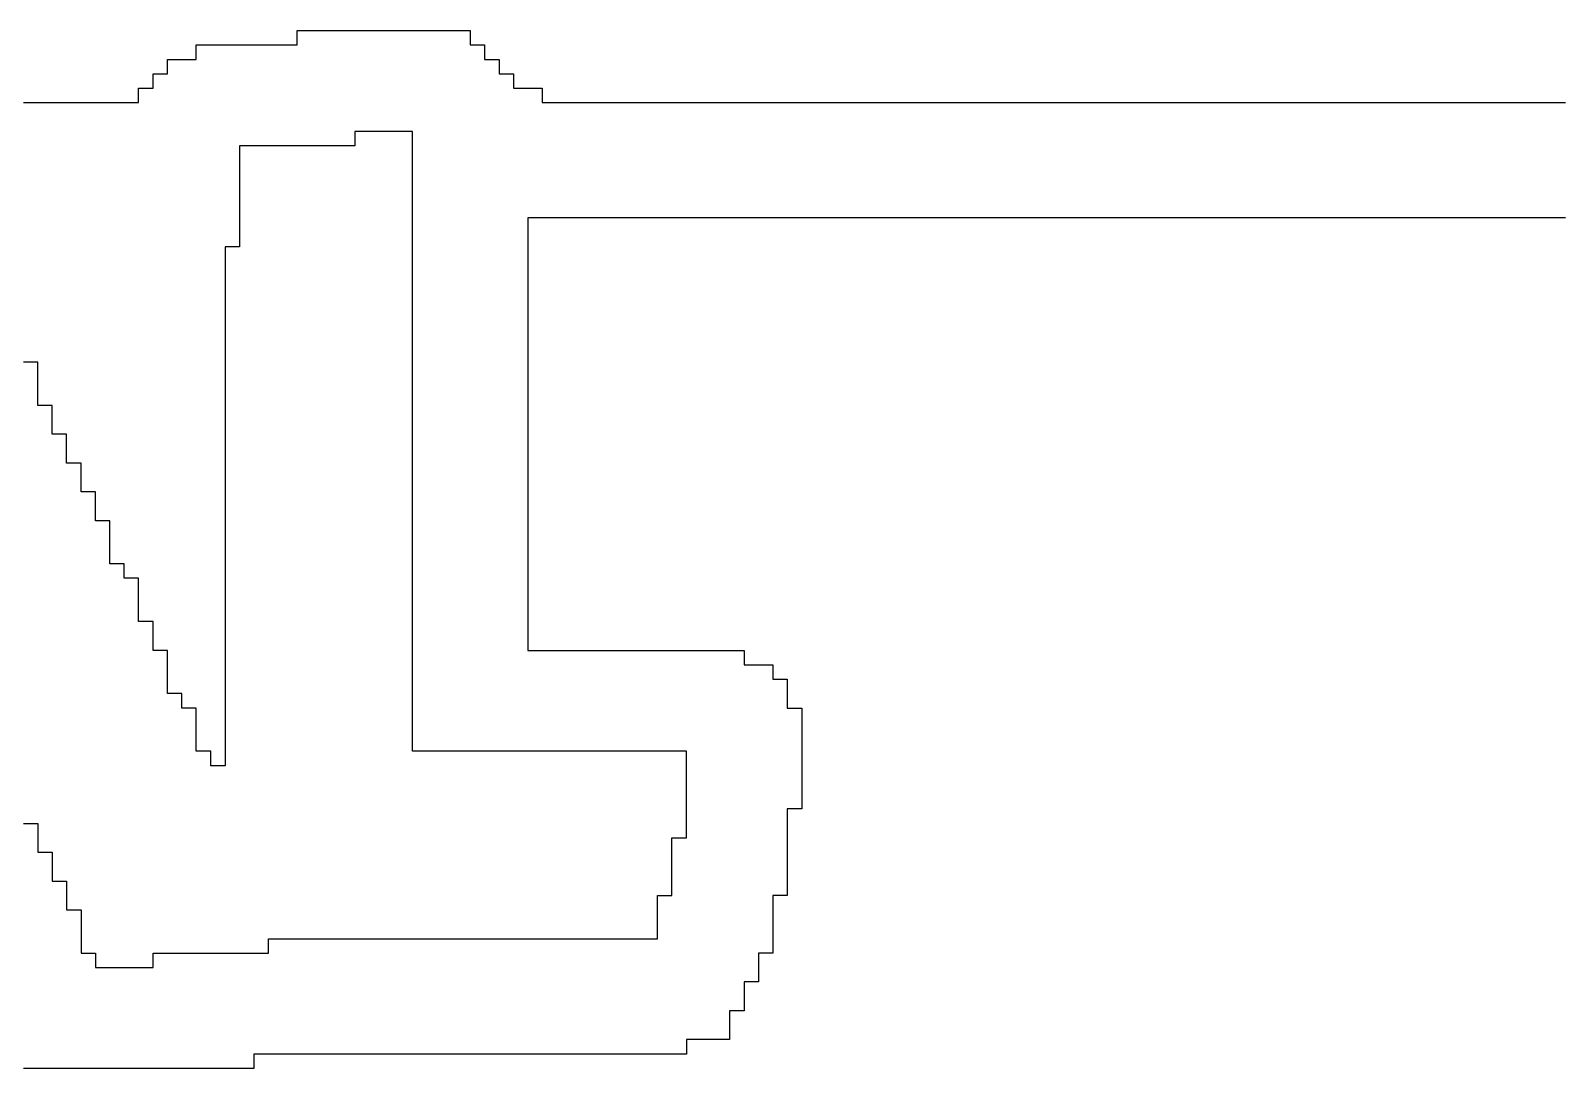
# Model space of a CAD drawing. Extents: x -38.5 to 38.5, y -15.1 to 10.1.
# Drawn here: x 5.76 to 22.72, y -15.14 to -3.62 of the extents above; entities that cross this region are included whole.
import ezdxf

# ---------------------------------------------------------------- set-up
doc = ezdxf.new("R2010")
doc.units = 0

msp = doc.modelspace()

# ---------------------------------------------------------------- linework, layer by layer
for p, q in [((8.720001, -3.623766), (8.880001, -3.623766)), ((8.720001, -3.783766), (8.720001, -3.623766)), ((8.880001, -3.623766), (9.040001, -3.623766)), ((9.040001, -3.623766), (9.200001, -3.623766)), ((9.200001, -3.623766), (9.360001, -3.623766)), ((9.360001, -3.623766), (9.52, -3.623766)), ((9.52, -3.623766), (9.68, -3.623766)), ((9.68, -3.623766), (9.84, -3.623766)), ((9.84, -3.623766), (10, -3.623766)), ((10, -3.623766), (10.16, -3.623766)), ((10.16, -3.623766), (10.32, -3.623766)), ((10.32, -3.623766), (10.48, -3.623766)), ((10.48, -3.623766), (10.639999, -3.623766)), ((10.639999, -3.623766), (10.639999, -3.783766)), ((7.599998, -3.783766), (7.759998, -3.783766)), ((7.599998, -3.943766), (7.599998, -3.783766)), ((7.759998, -3.783766), (7.919998, -3.783766)), ((7.919998, -3.783766), (8.080002, -3.783766)), ((8.080002, -3.783766), (8.240002, -3.783766)), ((8.240002, -3.783766), (8.400002, -3.783766)), ((8.400002, -3.783766), (8.560001, -3.783766)), ((8.560001, -3.783766), (8.720001, -3.783766)), ((10.639999, -3.783766), (10.799999, -3.783766)), ((10.799999, -3.783766), (10.799999, -3.943766)), ((7.279999, -3.943766), (7.439999, -3.943766)), ((7.279999, -4.103765), (7.279999, -3.943766)), ((7.439999, -3.943766), (7.599998, -3.943766)), ((10.799999, -3.943766), (10.959999, -3.943766)), ((10.959999, -3.943766), (10.959999, -4.103765)), ((7.119999, -4.103765), (7.279999, -4.103765)), ((7.119999, -4.263765), (7.119999, -4.103765)), ((10.959999, -4.103765), (11.119999, -4.103765)), ((11.119999, -4.103765), (11.119999, -4.263765)), ((6.959999, -4.263765), (7.119999, -4.263765)), ((6.959999, -4.423765), (6.959999, -4.263765)), ((11.119999, -4.263765), (11.279999, -4.263765)), ((11.279999, -4.263765), (11.439999, -4.263765)), ((11.439999, -4.263765), (11.439999, -4.423765)), ((5.68, -4.423765), (5.84, -4.423765)), ((5.84, -4.423765), (6, -4.423765)), ((6, -4.423765), (6.16, -4.423765)), ((6.16, -4.423765), (6.32, -4.423765)), ((6.32, -4.423765), (6.48, -4.423765)), ((6.48, -4.423765), (6.639999, -4.423765)), ((6.639999, -4.423765), (6.799999, -4.423765)), ((6.799999, -4.423765), (6.959999, -4.423765)), ((11.439999, -4.423765), (11.599998, -4.423765)), ((11.599998, -4.423765), (11.759998, -4.423765)), ((11.759998, -4.423765), (11.919998, -4.423765)), ((11.919998, -4.423765), (12.080002, -4.423765)), ((12.080002, -4.423765), (12.240002, -4.423765)), ((12.240002, -4.423765), (12.400002, -4.423765)), ((12.400002, -4.423765), (12.560001, -4.423765)), ((12.560001, -4.423765), (12.720001, -4.423765)), ((12.720001, -4.423765), (12.880001, -4.423765)), ((12.880001, -4.423765), (13.040001, -4.423765)), ((13.040001, -4.423765), (13.200001, -4.423765)), ((13.200001, -4.423765), (13.360001, -4.423765)), ((13.360001, -4.423765), (13.52, -4.423765)), ((13.52, -4.423765), (13.68, -4.423765)), ((13.68, -4.423765), (13.84, -4.423765)), ((13.84, -4.423765), (14, -4.423765)), ((14, -4.423765), (14.16, -4.423765)), ((14.16, -4.423765), (14.32, -4.423765)), ((14.32, -4.423765), (14.48, -4.423765)), ((14.48, -4.423765), (14.639999, -4.423765)), ((14.639999, -4.423765), (14.799999, -4.423765)), ((14.799999, -4.423765), (14.959999, -4.423765)), ((14.959999, -4.423765), (15.119999, -4.423765)), ((15.119999, -4.423765), (15.279999, -4.423765)), ((15.279999, -4.423765), (15.439999, -4.423765)), ((15.439999, -4.423765), (15.599998, -4.423765)), ((15.599998, -4.423765), (15.759998, -4.423765)), ((15.759998, -4.423765), (15.919998, -4.423765)), ((15.919998, -4.423765), (16.080002, -4.423765)), ((16.080002, -4.423765), (16.240002, -4.423765)), ((16.240002, -4.423765), (16.400002, -4.423765)), ((16.400002, -4.423765), (16.560001, -4.423765)), ((16.560001, -4.423765), (16.720001, -4.423765)), ((16.720001, -4.423765), (16.880001, -4.423765)), ((16.880001, -4.423765), (17.040001, -4.423765)), ((17.040001, -4.423765), (17.200001, -4.423765)), ((17.200001, -4.423765), (17.360001, -4.423765)), ((17.360001, -4.423765), (17.52, -4.423765)), ((17.52, -4.423765), (17.68, -4.423765)), ((17.68, -4.423765), (17.84, -4.423765)), ((17.84, -4.423765), (18, -4.423765)), ((18, -4.423765), (18.16, -4.423765)), ((18.16, -4.423765), (18.32, -4.423765)), ((18.32, -4.423765), (18.48, -4.423765)), ((18.48, -4.423765), (18.639999, -4.423765)), ((18.639999, -4.423765), (18.799999, -4.423765)), ((18.799999, -4.423765), (18.959999, -4.423765)), ((18.959999, -4.423765), (19.119999, -4.423765)), ((19.119999, -4.423765), (19.279999, -4.423765)), ((19.279999, -4.423765), (19.439999, -4.423765)), ((19.439999, -4.423765), (19.599998, -4.423765)), ((19.599998, -4.423765), (19.759998, -4.423765)), ((19.759998, -4.423765), (19.919998, -4.423765)), ((19.919998, -4.423765), (20.080002, -4.423765)), ((20.080002, -4.423765), (20.240002, -4.423765)), ((20.240002, -4.423765), (20.400002, -4.423765)), ((20.400002, -4.423765), (20.560001, -4.423765)), ((20.560001, -4.423765), (20.720001, -4.423765)), ((20.720001, -4.423765), (20.880001, -4.423765)), ((20.880001, -4.423765), (21.040001, -4.423765)), ((21.040001, -4.423765), (21.200001, -4.423765)), ((21.200001, -4.423765), (21.360001, -4.423765)), ((21.360001, -4.423765), (21.52, -4.423765)), ((21.52, -4.423765), (21.68, -4.423765)), ((21.68, -4.423765), (21.84, -4.423765)), ((21.84, -4.423765), (22, -4.423765)), ((22, -4.423765), (22.160004, -4.423765)), ((22.160004, -4.423765), (22.32, -4.423765)), ((22.32, -4.423765), (22.480003, -4.423765)), ((22.480003, -4.423765), (22.639999, -4.423765)), ((22.639999, -4.423765), (22.800003, -4.423765)), ((9.52, -4.743765), (9.360001, -4.743765)), ((9.360001, -4.743765), (9.360001, -4.903767)), ((9.68, -4.743765), (9.52, -4.743765)), ((9.84, -4.743765), (9.68, -4.743765)), ((10, -4.743765), (9.84, -4.743765)), ((10, -4.903767), (10, -4.743765)), ((8.240002, -4.903767), (8.080002, -4.903767)), ((8.080002, -4.903767), (8.080002, -5.063766)), ((8.400002, -4.903767), (8.240002, -4.903767)), ((8.560001, -4.903767), (8.400002, -4.903767)), ((8.720001, -4.903767), (8.560001, -4.903767)), ((8.880001, -4.903767), (8.720001, -4.903767)), ((9.040001, -4.903767), (8.880001, -4.903767)), ((9.200001, -4.903767), (9.040001, -4.903767)), ((9.360001, -4.903767), (9.200001, -4.903767)), ((10, -5.063766), (10, -4.903767)), ((8.080002, -5.063766), (8.080002, -5.223766)), ((10, -5.223766), (10, -5.063766)), ((8.080002, -5.223766), (8.080002, -5.383766)), ((10, -5.383766), (10, -5.223766)), ((8.080002, -5.383766), (8.080002, -5.543766)), ((10, -5.543766), (10, -5.383766)), ((8.080002, -5.543766), (8.080002, -5.703766)), ((10, -5.703766), (10, -5.543766)), ((8.080002, -5.703766), (8.080002, -5.863766)), ((10, -5.863766), (10, -5.703766)), ((11.439999, -5.703766), (11.279999, -5.703766)), ((11.279999, -5.703766), (11.279999, -5.863766)), ((11.599998, -5.703766), (11.439999, -5.703766)), ((11.759998, -5.703766), (11.599998, -5.703766)), ((11.919998, -5.703766), (11.759998, -5.703766)), ((12.080002, -5.703766), (11.919998, -5.703766)), ((12.240002, -5.703766), (12.080002, -5.703766)), ((12.400002, -5.703766), (12.240002, -5.703766)), ((12.560001, -5.703766), (12.400002, -5.703766)), ((12.720001, -5.703766), (12.560001, -5.703766)), ((12.880001, -5.703766), (12.720001, -5.703766)), ((13.040001, -5.703766), (12.880001, -5.703766)), ((13.200001, -5.703766), (13.040001, -5.703766)), ((13.360001, -5.703766), (13.200001, -5.703766)), ((13.52, -5.703766), (13.360001, -5.703766)), ((13.68, -5.703766), (13.52, -5.703766)), ((13.84, -5.703766), (13.68, -5.703766)), ((14, -5.703766), (13.84, -5.703766)), ((14.16, -5.703766), (14, -5.703766)), ((14.32, -5.703766), (14.16, -5.703766)), ((14.48, -5.703766), (14.32, -5.703766)), ((14.639999, -5.703766), (14.48, -5.703766)), ((14.799999, -5.703766), (14.639999, -5.703766)), ((14.959999, -5.703766), (14.799999, -5.703766)), ((15.119999, -5.703766), (14.959999, -5.703766)), ((15.279999, -5.703766), (15.119999, -5.703766)), ((15.439999, -5.703766), (15.279999, -5.703766)), ((15.599998, -5.703766), (15.439999, -5.703766)), ((15.759998, -5.703766), (15.599998, -5.703766)), ((15.919998, -5.703766), (15.759998, -5.703766)), ((16.080002, -5.703766), (15.919998, -5.703766)), ((16.240002, -5.703766), (16.080002, -5.703766)), ((16.400002, -5.703766), (16.240002, -5.703766)), ((16.560001, -5.703766), (16.400002, -5.703766)), ((16.720001, -5.703766), (16.560001, -5.703766)), ((16.880001, -5.703766), (16.720001, -5.703766)), ((17.040001, -5.703766), (16.880001, -5.703766)), ((17.200001, -5.703766), (17.040001, -5.703766)), ((17.360001, -5.703766), (17.200001, -5.703766)), ((17.52, -5.703766), (17.360001, -5.703766)), ((17.68, -5.703766), (17.52, -5.703766)), ((17.84, -5.703766), (17.68, -5.703766)), ((18, -5.703766), (17.84, -5.703766)), ((18.16, -5.703766), (18, -5.703766)), ((18.32, -5.703766), (18.16, -5.703766)), ((18.48, -5.703766), (18.32, -5.703766)), ((18.639999, -5.703766), (18.48, -5.703766)), ((18.799999, -5.703766), (18.639999, -5.703766)), ((18.959999, -5.703766), (18.799999, -5.703766)), ((19.119999, -5.703766), (18.959999, -5.703766)), ((19.279999, -5.703766), (19.119999, -5.703766)), ((19.439999, -5.703766), (19.279999, -5.703766)), ((19.599998, -5.703766), (19.439999, -5.703766)), ((19.759998, -5.703766), (19.599998, -5.703766)), ((19.919998, -5.703766), (19.759998, -5.703766)), ((20.080002, -5.703766), (19.919998, -5.703766)), ((20.240002, -5.703766), (20.080002, -5.703766)), ((20.400002, -5.703766), (20.240002, -5.703766)), ((20.560001, -5.703766), (20.400002, -5.703766)), ((20.720001, -5.703766), (20.560001, -5.703766)), ((20.880001, -5.703766), (20.720001, -5.703766)), ((21.040001, -5.703766), (20.880001, -5.703766)), ((21.200001, -5.703766), (21.040001, -5.703766)), ((21.360001, -5.703766), (21.200001, -5.703766)), ((21.52, -5.703766), (21.360001, -5.703766)), ((21.68, -5.703766), (21.52, -5.703766)), ((21.84, -5.703766), (21.68, -5.703766)), ((22, -5.703766), (21.84, -5.703766)), ((22.160004, -5.703766), (22, -5.703766)), ((22.32, -5.703766), (22.160004, -5.703766)), ((22.480003, -5.703766), (22.32, -5.703766)), ((22.639999, -5.703766), (22.480003, -5.703766)), ((22.800003, -5.703766), (22.639999, -5.703766)), ((8.080002, -5.863766), (8.080002, -6.023766)), ((10, -6.023766), (10, -5.863766)), ((11.279999, -5.863766), (11.279999, -6.023766)), ((8.080002, -6.023766), (7.919998, -6.023766)), ((7.919998, -6.023766), (7.919998, -6.183765)), ((10, -6.183765), (10, -6.023766)), ((11.279999, -6.023766), (11.279999, -6.183765)), ((7.919998, -6.183765), (7.919998, -6.343765)), ((10, -6.343765), (10, -6.183765)), ((11.279999, -6.183765), (11.279999, -6.343765)), ((7.919998, -6.343765), (7.919998, -6.503765)), ((10, -6.503765), (10, -6.343765)), ((11.279999, -6.343765), (11.279999, -6.503765)), ((7.919998, -6.503765), (7.919998, -6.663765)), ((10, -6.663765), (10, -6.503765)), ((11.279999, -6.503765), (11.279999, -6.663765)), ((7.919998, -6.663765), (7.919998, -6.823767)), ((10, -6.823767), (10, -6.663765)), ((11.279999, -6.663765), (11.279999, -6.823767)), ((7.919998, -6.823767), (7.919998, -6.983767)), ((10, -6.983767), (10, -6.823767)), ((11.279999, -6.823767), (11.279999, -6.983767)), ((7.919998, -6.983767), (7.919998, -7.143766)), ((10, -7.143766), (10, -6.983767)), ((11.279999, -6.983767), (11.279999, -7.143766)), ((7.919998, -7.143766), (7.919998, -7.303766)), ((10, -7.303766), (10, -7.143766)), ((11.279999, -7.143766), (11.279999, -7.303766)), ((5.84, -7.303766), (5.68, -7.303766)), ((5.84, -7.463766), (5.84, -7.303766)), ((7.919998, -7.303766), (7.919998, -7.463766)), ((10, -7.463766), (10, -7.303766)), ((11.279999, -7.303766), (11.279999, -7.463766)), ((5.84, -7.623766), (5.84, -7.463766)), ((5.84, -7.783766), (5.84, -7.623766)), ((7.919998, -7.463766), (7.919998, -7.623766)), ((7.919998, -7.623766), (7.919998, -7.783766)), ((10, -7.623766), (10, -7.463766)), ((10, -7.783766), (10, -7.623766)), ((11.279999, -7.463766), (11.279999, -7.623766)), ((11.279999, -7.623766), (11.279999, -7.783766)), ((6, -7.783766), (5.84, -7.783766)), ((6, -7.943766), (6, -7.783766)), ((7.919998, -7.783766), (7.919998, -7.943766)), ((10, -7.943766), (10, -7.783766)), ((11.279999, -7.783766), (11.279999, -7.943766)), ((6, -8.103765), (6, -7.943766)), ((7.919998, -7.943766), (7.919998, -8.103765)), ((10, -8.103765), (10, -7.943766)), ((11.279999, -7.943766), (11.279999, -8.103765)), ((6.16, -8.103765), (6, -8.103765)), ((6.16, -8.263765), (6.16, -8.103765)), ((7.919998, -8.103765), (7.919998, -8.263765)), ((10, -8.263765), (10, -8.103765)), ((11.279999, -8.103765), (11.279999, -8.263765)), ((6.16, -8.423765), (6.16, -8.263765)), ((7.919998, -8.263765), (7.919998, -8.423765)), ((10, -8.423765), (10, -8.263765)), ((11.279999, -8.263765), (11.279999, -8.423765)), ((6.32, -8.423765), (6.16, -8.423765)), ((6.32, -8.583765), (6.32, -8.423765)), ((7.919998, -8.423765), (7.919998, -8.583765)), ((10, -8.583765), (10, -8.423765)), ((11.279999, -8.423765), (11.279999, -8.583765)), ((6.32, -8.743765), (6.32, -8.583765)), ((7.919998, -8.583765), (7.919998, -8.743765)), ((10, -8.743765), (10, -8.583765)), ((11.279999, -8.583765), (11.279999, -8.743765)), ((6.48, -8.743765), (6.32, -8.743765)), ((6.48, -8.903767), (6.48, -8.743765)), ((7.919998, -8.743765), (7.919998, -8.903767)), ((10, -8.903767), (10, -8.743765)), ((11.279999, -8.743765), (11.279999, -8.903767)), ((6.48, -9.063766), (6.48, -8.903767)), ((7.919998, -8.903767), (7.919998, -9.063766)), ((10, -9.063766), (10, -8.903767)), ((11.279999, -8.903767), (11.279999, -9.063766)), ((6.639999, -9.063766), (6.48, -9.063766)), ((6.639999, -9.223766), (6.639999, -9.063766)), ((7.919998, -9.063766), (7.919998, -9.223766)), ((10, -9.223766), (10, -9.063766)), ((11.279999, -9.063766), (11.279999, -9.223766)), ((6.639999, -9.383766), (6.639999, -9.223766)), ((7.919998, -9.223766), (7.919998, -9.383766)), ((10, -9.383766), (10, -9.223766)), ((11.279999, -9.223766), (11.279999, -9.383766)), ((6.639999, -9.543766), (6.639999, -9.383766)), ((7.919998, -9.383766), (7.919998, -9.543766)), ((10, -9.543766), (10, -9.383766)), ((11.279999, -9.383766), (11.279999, -9.543766)), ((6.799999, -9.543766), (6.639999, -9.543766)), ((6.799999, -9.703766), (6.799999, -9.543766)), ((7.919998, -9.543766), (7.919998, -9.703766)), ((10, -9.703766), (10, -9.543766)), ((11.279999, -9.543766), (11.279999, -9.703766)), ((6.959999, -9.703766), (6.799999, -9.703766)), ((6.959999, -9.863766), (6.959999, -9.703766)), ((7.919998, -9.703766), (7.919998, -9.863766)), ((10, -9.863766), (10, -9.703766)), ((11.279999, -9.703766), (11.279999, -9.863766)), ((6.959999, -10.023766), (6.959999, -9.863766)), ((7.919998, -9.863766), (7.919998, -10.023766)), ((10, -10.023766), (10, -9.863766)), ((11.279999, -9.863766), (11.279999, -10.023766)), ((6.959999, -10.183765), (6.959999, -10.023766)), ((7.919998, -10.023766), (7.919998, -10.183765)), ((10, -10.183765), (10, -10.023766)), ((11.279999, -10.023766), (11.279999, -10.183765)), ((7.119999, -10.183765), (6.959999, -10.183765)), ((7.119999, -10.343765), (7.119999, -10.183765)), ((7.119999, -10.503765), (7.119999, -10.343765)), ((7.919998, -10.183765), (7.919998, -10.343765)), ((7.919998, -10.343765), (7.919998, -10.503765)), ((10, -10.343765), (10, -10.183765)), ((10, -10.503765), (10, -10.343765)), ((11.279999, -10.183765), (11.279999, -10.343765)), ((11.279999, -10.343765), (11.279999, -10.503765)), ((7.279999, -10.503765), (7.119999, -10.503765)), ((7.279999, -10.663765), (7.279999, -10.503765)), ((7.919998, -10.503765), (7.919998, -10.663765)), ((10, -10.663765), (10, -10.503765)), ((11.279999, -10.503765), (11.439999, -10.503765)), ((11.439999, -10.503765), (11.599998, -10.503765)), ((11.599998, -10.503765), (11.759998, -10.503765)), ((11.759998, -10.503765), (11.919998, -10.503765)), ((11.919998, -10.503765), (12.080002, -10.503765)), ((12.080002, -10.503765), (12.240002, -10.503765)), ((12.240002, -10.503765), (12.400002, -10.503765)), ((12.400002, -10.503765), (12.560001, -10.503765)), ((12.560001, -10.503765), (12.720001, -10.503765)), ((12.720001, -10.503765), (12.880001, -10.503765)), ((12.880001, -10.503765), (13.040001, -10.503765)), ((13.040001, -10.503765), (13.200001, -10.503765)), ((13.200001, -10.503765), (13.360001, -10.503765)), ((13.360001, -10.503765), (13.52, -10.503765)), ((13.52, -10.503765), (13.68, -10.503765)), ((13.68, -10.503765), (13.68, -10.663765)), ((7.279999, -10.823767), (7.279999, -10.663765)), ((7.919998, -10.663765), (7.919998, -10.823767)), ((10, -10.823767), (10, -10.663765)), ((13.68, -10.663765), (13.84, -10.663765)), ((13.84, -10.663765), (14, -10.663765)), ((14, -10.663765), (14, -10.823767)), ((7.279999, -10.983767), (7.279999, -10.823767)), ((7.919998, -10.823767), (7.919998, -10.983767)), ((10, -10.983767), (10, -10.823767)), ((14, -10.823767), (14.16, -10.823767)), ((14.16, -10.823767), (14.16, -10.983767)), ((7.439999, -10.983767), (7.279999, -10.983767)), ((7.439999, -11.143766), (7.439999, -10.983767)), ((7.919998, -10.983767), (7.919998, -11.143766)), ((10, -11.143766), (10, -10.983767)), ((14.16, -10.983767), (14.16, -11.143766)), ((7.599998, -11.143766), (7.439999, -11.143766)), ((7.599998, -11.303766), (7.599998, -11.143766)), ((7.919998, -11.143766), (7.919998, -11.303766)), ((10, -11.303766), (10, -11.143766)), ((14.16, -11.143766), (14.32, -11.143766)), ((14.32, -11.143766), (14.32, -11.303766)), ((7.599998, -11.463766), (7.599998, -11.303766)), ((7.919998, -11.303766), (7.919998, -11.463766)), ((10, -11.463766), (10, -11.303766)), ((14.32, -11.303766), (14.32, -11.463766)), ((7.599998, -11.623766), (7.599998, -11.463766)), ((7.919998, -11.463766), (7.919998, -11.623766)), ((10, -11.623766), (10, -11.463766)), ((14.32, -11.463766), (14.32, -11.623766)), ((7.759998, -11.623766), (7.599998, -11.623766)), ((7.759998, -11.783766), (7.759998, -11.623766)), ((7.919998, -11.623766), (7.919998, -11.783766)), ((10.16, -11.623766), (10, -11.623766)), ((10.32, -11.623766), (10.16, -11.623766)), ((10.48, -11.623766), (10.32, -11.623766)), ((10.639999, -11.623766), (10.48, -11.623766)), ((10.799999, -11.623766), (10.639999, -11.623766)), ((10.959999, -11.623766), (10.799999, -11.623766)), ((11.119999, -11.623766), (10.959999, -11.623766)), ((11.279999, -11.623766), (11.119999, -11.623766)), ((11.439999, -11.623766), (11.279999, -11.623766)), ((11.599998, -11.623766), (11.439999, -11.623766)), ((11.759998, -11.623766), (11.599998, -11.623766)), ((11.919998, -11.623766), (11.759998, -11.623766)), ((12.080002, -11.623766), (11.919998, -11.623766)), ((12.240002, -11.623766), (12.080002, -11.623766)), ((12.400002, -11.623766), (12.240002, -11.623766)), ((12.560001, -11.623766), (12.400002, -11.623766)), ((12.720001, -11.623766), (12.560001, -11.623766)), ((12.880001, -11.623766), (12.720001, -11.623766)), ((13.040001, -11.623766), (12.880001, -11.623766)), ((13.040001, -11.783766), (13.040001, -11.623766)), ((14.32, -11.623766), (14.32, -11.783766)), ((7.919998, -11.783766), (7.759998, -11.783766)), ((13.040001, -11.943766), (13.040001, -11.783766)), ((14.32, -11.783766), (14.32, -11.943766)), ((13.040001, -12.103765), (13.040001, -11.943766)), ((14.32, -11.943766), (14.32, -12.103765)), ((13.040001, -12.263765), (13.040001, -12.103765)), ((14.32, -12.103765), (14.32, -12.263765)), ((13.040001, -12.423765), (13.040001, -12.263765)), ((14.32, -12.263765), (14.16, -12.263765)), ((14.16, -12.263765), (14.16, -12.423765)), ((5.68, -12.423765), (5.84, -12.423765)), ((5.84, -12.423765), (5.84, -12.583765)), ((13.040001, -12.583765), (13.040001, -12.423765)), ((14.16, -12.423765), (14.16, -12.583765)), ((5.84, -12.583765), (5.84, -12.743765)), ((12.880001, -12.583765), (13.040001, -12.583765)), ((12.880001, -12.743765), (12.880001, -12.583765)), ((14.16, -12.583765), (14.16, -12.743765)), ((5.84, -12.743765), (6, -12.743765)), ((6, -12.743765), (6, -12.903767)), ((12.880001, -12.903767), (12.880001, -12.743765)), ((14.16, -12.743765), (14.16, -12.903767)), ((6, -12.903767), (6, -13.063766)), ((12.880001, -13.063766), (12.880001, -12.903767)), ((14.16, -12.903767), (14.16, -13.063766)), ((6, -13.063766), (6.16, -13.063766)), ((6.16, -13.063766), (6.16, -13.223766)), ((6.16, -13.223766), (6.16, -13.383766)), ((12.720001, -13.223766), (12.880001, -13.223766)), ((12.720001, -13.383766), (12.720001, -13.223766)), ((12.880001, -13.223766), (12.880001, -13.063766)), ((14.16, -13.223766), (14, -13.223766)), ((14, -13.223766), (14, -13.383766)), ((14.16, -13.063766), (14.16, -13.223766)), ((6.16, -13.383766), (6.32, -13.383766)), ((6.32, -13.383766), (6.32, -13.543766)), ((12.720001, -13.543766), (12.720001, -13.383766)), ((14, -13.383766), (14, -13.543766)), ((6.32, -13.543766), (6.32, -13.703766)), ((12.720001, -13.703766), (12.720001, -13.543766)), ((14, -13.543766), (14, -13.703766)), ((6.32, -13.703766), (6.32, -13.863766)), ((8.400002, -13.703766), (8.560001, -13.703766)), ((8.400002, -13.863766), (8.400002, -13.703766)), ((8.560001, -13.703766), (8.720001, -13.703766)), ((8.720001, -13.703766), (8.880001, -13.703766)), ((8.880001, -13.703766), (9.040001, -13.703766)), ((9.040001, -13.703766), (9.200001, -13.703766)), ((9.200001, -13.703766), (9.360001, -13.703766)), ((9.360001, -13.703766), (9.52, -13.703766)), ((9.52, -13.703766), (9.68, -13.703766)), ((9.68, -13.703766), (9.84, -13.703766)), ((9.84, -13.703766), (10, -13.703766)), ((10, -13.703766), (10.16, -13.703766)), ((10.16, -13.703766), (10.32, -13.703766)), ((10.32, -13.703766), (10.48, -13.703766)), ((10.48, -13.703766), (10.639999, -13.703766)), ((10.639999, -13.703766), (10.799999, -13.703766)), ((10.799999, -13.703766), (10.959999, -13.703766)), ((10.959999, -13.703766), (11.119999, -13.703766)), ((11.119999, -13.703766), (11.279999, -13.703766)), ((11.279999, -13.703766), (11.439999, -13.703766)), ((11.439999, -13.703766), (11.599998, -13.703766)), ((11.599998, -13.703766), (11.759998, -13.703766)), ((11.759998, -13.703766), (11.919998, -13.703766)), ((11.919998, -13.703766), (12.080002, -13.703766)), ((12.080002, -13.703766), (12.240002, -13.703766)), ((12.240002, -13.703766), (12.400002, -13.703766)), ((12.400002, -13.703766), (12.560001, -13.703766)), ((12.560001, -13.703766), (12.720001, -13.703766)), ((14, -13.703766), (14, -13.863766)), ((6.32, -13.863766), (6.48, -13.863766)), ((6.48, -13.863766), (6.48, -14.023766)), ((7.119999, -13.863766), (7.279999, -13.863766)), ((7.119999, -14.023766), (7.119999, -13.863766)), ((7.279999, -13.863766), (7.439999, -13.863766)), ((7.439999, -13.863766), (7.599998, -13.863766)), ((7.599998, -13.863766), (7.759998, -13.863766)), ((7.759998, -13.863766), (7.919998, -13.863766)), ((7.919998, -13.863766), (8.080002, -13.863766)), ((8.080002, -13.863766), (8.240002, -13.863766)), ((8.240002, -13.863766), (8.400002, -13.863766)), ((14, -13.863766), (13.84, -13.863766)), ((13.84, -13.863766), (13.84, -14.023766)), ((6.48, -14.023766), (6.639999, -14.023766)), ((6.639999, -14.023766), (6.799999, -14.023766)), ((6.799999, -14.023766), (6.959999, -14.023766)), ((6.959999, -14.023766), (7.119999, -14.023766)), ((13.84, -14.023766), (13.84, -14.183765)), ((13.84, -14.183765), (13.68, -14.183765)), ((13.68, -14.183765), (13.68, -14.343765)), ((13.68, -14.343765), (13.68, -14.503765)), ((13.68, -14.503765), (13.52, -14.503765)), ((13.52, -14.503765), (13.52, -14.663765)), ((13.52, -14.663765), (13.52, -14.823767)), ((13.200001, -14.823767), (13.040001, -14.823767)), ((13.040001, -14.823767), (13.040001, -14.983767)), ((13.360001, -14.823767), (13.200001, -14.823767)), ((13.52, -14.823767), (13.360001, -14.823767)), ((8.400002, -14.983767), (8.240002, -14.983767)), ((8.240002, -14.983767), (8.240002, -15.143766)), ((8.560001, -14.983767), (8.400002, -14.983767)), ((8.720001, -14.983767), (8.560001, -14.983767)), ((8.880001, -14.983767), (8.720001, -14.983767)), ((9.040001, -14.983767), (8.880001, -14.983767)), ((9.200001, -14.983767), (9.040001, -14.983767)), ((9.360001, -14.983767), (9.200001, -14.983767)), ((9.52, -14.983767), (9.360001, -14.983767)), ((9.68, -14.983767), (9.52, -14.983767)), ((9.84, -14.983767), (9.68, -14.983767)), ((10, -14.983767), (9.84, -14.983767)), ((10.16, -14.983767), (10, -14.983767)), ((10.32, -14.983767), (10.16, -14.983767)), ((10.48, -14.983767), (10.32, -14.983767)), ((10.639999, -14.983767), (10.48, -14.983767)), ((10.799999, -14.983767), (10.639999, -14.983767)), ((10.959999, -14.983767), (10.799999, -14.983767)), ((11.119999, -14.983767), (10.959999, -14.983767)), ((11.279999, -14.983767), (11.119999, -14.983767)), ((11.439999, -14.983767), (11.279999, -14.983767)), ((11.599998, -14.983767), (11.439999, -14.983767)), ((11.759998, -14.983767), (11.599998, -14.983767)), ((11.919998, -14.983767), (11.759998, -14.983767)), ((12.080002, -14.983767), (11.919998, -14.983767)), ((12.240002, -14.983767), (12.080002, -14.983767)), ((12.400002, -14.983767), (12.240002, -14.983767)), ((12.560001, -14.983767), (12.400002, -14.983767)), ((12.720001, -14.983767), (12.560001, -14.983767)), ((12.880001, -14.983767), (12.720001, -14.983767)), ((13.040001, -14.983767), (12.880001, -14.983767)), ((5.84, -15.143766), (5.68, -15.143766)), ((6, -15.143766), (5.84, -15.143766)), ((6.16, -15.143766), (6, -15.143766)), ((6.32, -15.143766), (6.16, -15.143766)), ((6.48, -15.143766), (6.32, -15.143766)), ((6.639999, -15.143766), (6.48, -15.143766)), ((6.799999, -15.143766), (6.639999, -15.143766)), ((6.959999, -15.143766), (6.799999, -15.143766)), ((7.119999, -15.143766), (6.959999, -15.143766)), ((7.279999, -15.143766), (7.119999, -15.143766)), ((7.439999, -15.143766), (7.279999, -15.143766)), ((7.599998, -15.143766), (7.439999, -15.143766)), ((7.759998, -15.143766), (7.599998, -15.143766)), ((7.919998, -15.143766), (7.759998, -15.143766)), ((8.080002, -15.143766), (7.919998, -15.143766)), ((8.240002, -15.143766), (8.080002, -15.143766))]:
    msp.add_line(p, q)

doc.saveas('drawing.dxf')
